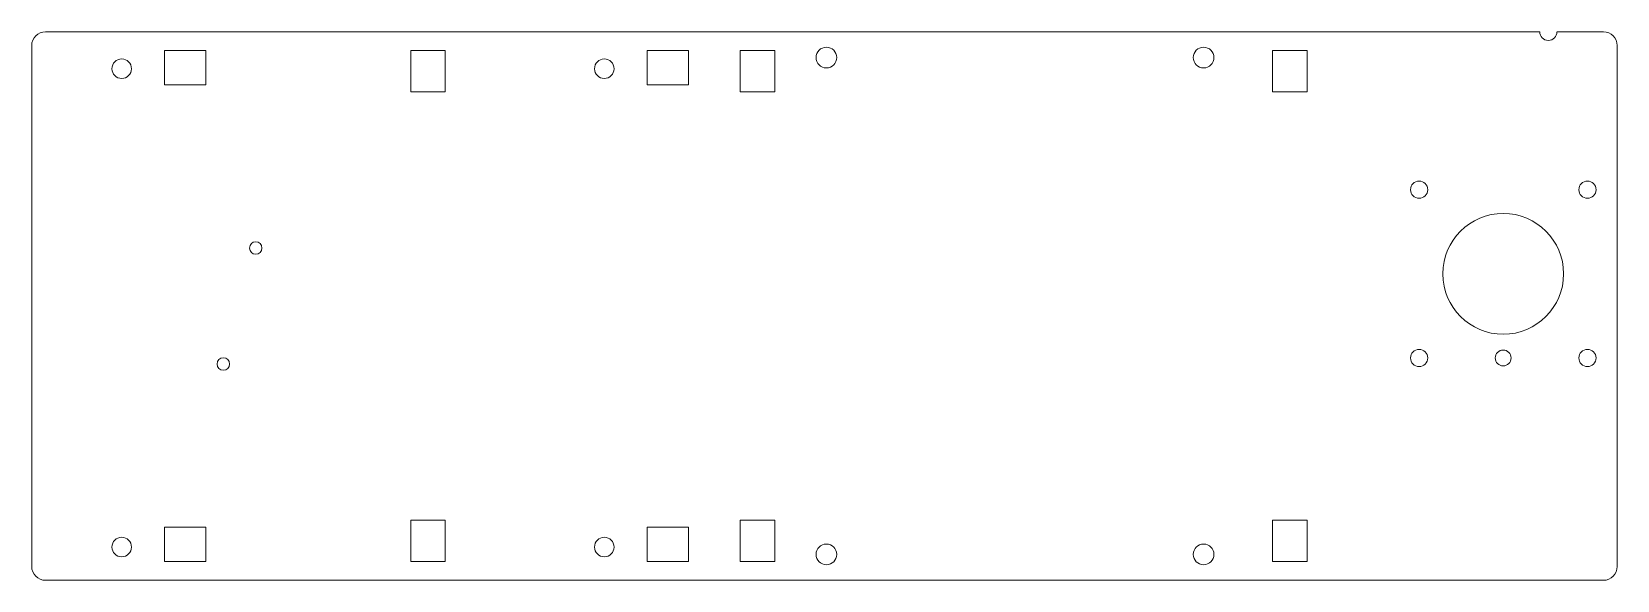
# Model space of a CAD drawing. Header units: inches. Extents: x 0.2 to 11.7, y 2.4 to 6.3.
import ezdxf

# ---------------------------------------------------------------- set-up
doc = ezdxf.new("R2010")
doc.units = ezdxf.units.IN
doc.header["$MEASUREMENT"] = 0

msp = doc.modelspace()

# ---------------------------------------------------------------- linework, layer by layer
at = {"color": 7, "linetype": 'Continuous', "lineweight": 15}
for p, q in [((11.101, 6.335), (0.263, 6.335)), ((11.563, 6.335), (11.226, 6.335)), ((0.163, 6.235), (0.163, 2.458)), ((11.663, 2.458), (11.663, 6.235)), ((1.427, 6.199), (1.127, 6.199)), ((1.127, 6.199), (1.127, 5.949)), ((1.427, 5.949), (1.427, 6.199)), ((3.163, 6.199), (2.913, 6.199)), ((2.913, 6.199), (2.913, 5.899)), ((3.163, 5.899), (3.163, 6.199)), ((4.927, 6.199), (4.627, 6.199)), ((4.627, 6.199), (4.627, 5.949)), ((4.927, 5.949), (4.927, 6.199)), ((5.552, 6.199), (5.302, 6.199)), ((5.302, 6.199), (5.302, 5.899)), ((5.552, 5.899), (5.552, 6.199)), ((9.413, 6.199), (9.163, 6.199)), ((9.163, 6.199), (9.163, 5.899)), ((9.413, 5.899), (9.413, 6.199)), ((1.127, 5.949), (1.427, 5.949)), ((2.913, 5.899), (3.163, 5.899)), ((4.627, 5.949), (4.927, 5.949)), ((5.302, 5.899), (5.552, 5.899)), ((9.163, 5.899), (9.413, 5.899)), ((3.163, 2.794), (2.913, 2.794)), ((2.913, 2.794), (2.913, 2.494)), ((3.163, 2.494), (3.163, 2.794)), ((5.552, 2.794), (5.302, 2.794)), ((5.302, 2.794), (5.302, 2.494)), ((5.552, 2.494), (5.552, 2.794)), ((9.413, 2.794), (9.163, 2.794)), ((9.163, 2.794), (9.163, 2.494)), ((9.413, 2.494), (9.413, 2.794)), ((1.127, 2.744), (1.127, 2.494)), ((1.427, 2.744), (1.127, 2.744)), ((1.427, 2.494), (1.427, 2.744)), ((4.627, 2.744), (4.627, 2.494)), ((4.927, 2.744), (4.627, 2.744)), ((4.927, 2.494), (4.927, 2.744)), ((1.127, 2.494), (1.427, 2.494)), ((2.913, 2.494), (3.163, 2.494)), ((4.627, 2.494), (4.927, 2.494)), ((5.302, 2.494), (5.552, 2.494)), ((9.163, 2.494), (9.413, 2.494)), ((0.263, 2.358), (11.563, 2.358))]:
    msp.add_line(p, q, dxfattribs=at)
for centre, radius in [((5.927, 6.148), 0.075), ((8.663, 6.148), 0.075), ((0.816, 6.067), 0.071), ((4.316, 6.067), 0.071), ((10.226, 5.19), 0.0625), ((11.447, 5.19), 0.0625), ((10.836, 4.58), 0.438), ((1.788, 4.767), 0.045), ((10.226, 3.97), 0.0625), ((10.836, 3.97), 0.0575), ((11.447, 3.97), 0.0625), ((1.553, 3.926), 0.045), ((0.816, 2.599), 0.071), ((4.316, 2.599), 0.071), ((5.927, 2.546), 0.075), ((8.663, 2.546), 0.075)]:
    msp.add_circle(centre, radius, dxfattribs=at)
for centre, radius, start, end in [((0.263, 6.235), 0.1, 90, 180), ((11.163, 6.335), 0.0625, 180, 0), ((11.563, 6.235), 0.1, 0, 90), ((0.263, 2.458), 0.1, 180, 270), ((11.563, 2.458), 0.1, 270, 0)]:
    msp.add_arc(centre, radius, start, end, dxfattribs=at)

doc.saveas('drawing.dxf')
